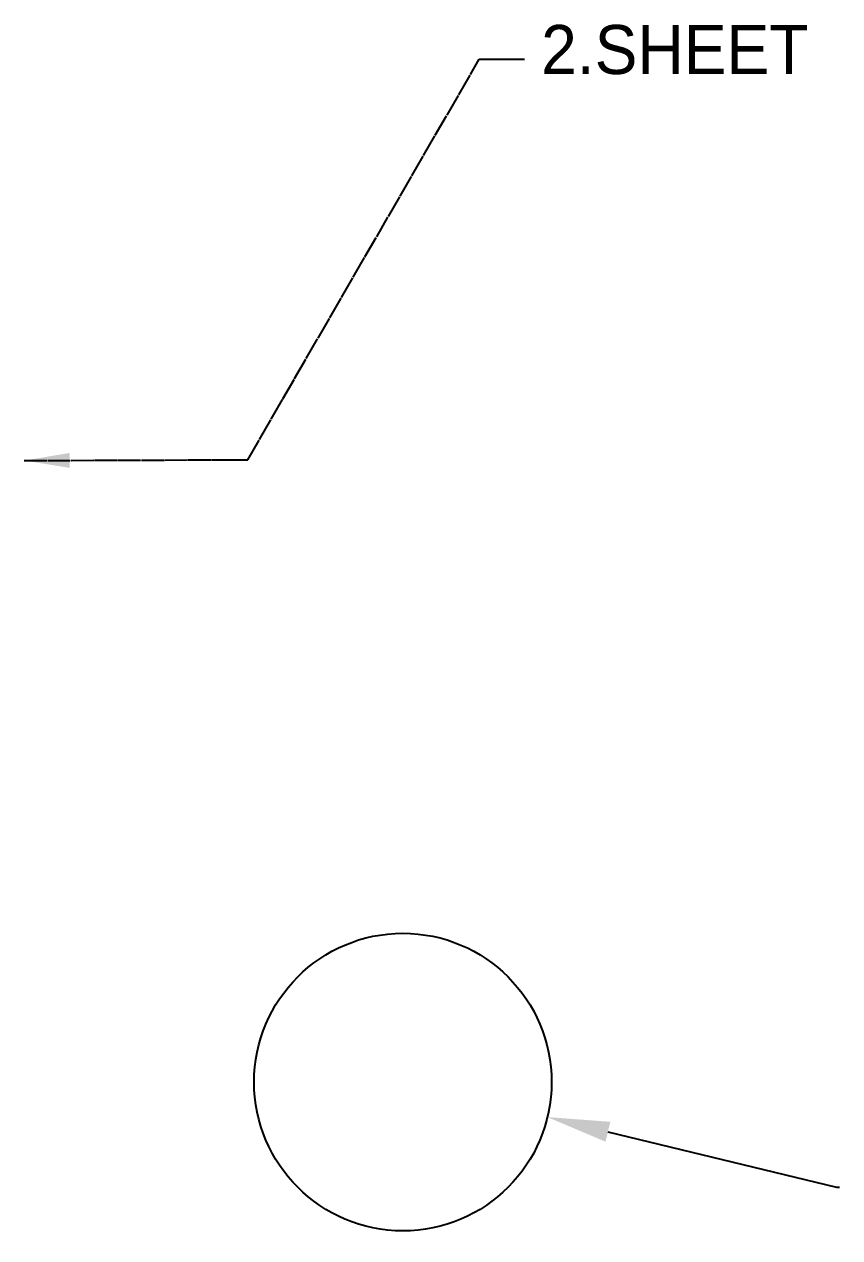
# Model space of a CAD drawing. Header units: millimetres. Extents: x 150937 to 394412, y 327166 to 584759.
# Drawn here: x 232648 to 234810, y 411762 to 414979 of the extents above; entities that cross this region are included whole.
import ezdxf
from ezdxf import colors
from ezdxf.entities.mleader import LeaderData, LeaderLine
from ezdxf.math import Vec2, Vec3

# ---------------------------------------------------------------- set-up
doc = ezdxf.new("R2010")
doc.units = ezdxf.units.MM
doc.linetypes.add('CEN', pattern=[62, 60, -1, 0, -1])
doc.layers.add('지시선', color=1, linetype='CEN', lineweight=20)
doc.layers.add('지시선문자', color=40, linetype='Continuous', lineweight=20)
doc.styles.add('ROMANS', font='romans.shx')
doc.styles.get("Standard").update_dxf_attribs({"font": 'arial.ttf'})
doc.styles.add('돋움', font='')
doc.styles.get('돋움').set_extended_font_data('Dotum')
doc.dimstyles.new('양쪽화살표지름', dxfattribs={"dimtxt": 3.5, "dimasz": 3.5, "dimexe": 2, "dimexo": 1.5, "dimgap": 0.8, "dimtad": 1, "dimdsep": 46, "dimtxsty": 'Standard', "dimcen": 0, "dimclrd": 1, "dimclre": 1, "dimclrt": 2, "dimazin": 2, "dimtfac": 1, "dimtmove": 0, "dimatfit": 1, "dimfxl": 0, "dimlwd": 25, "dimlwe": 25, "dimarcsym": 0})

# ---------------------------------------------------------------- blocks, each defined once
blk = doc.blocks.new('arrow_B')
blk.add_circle((0, 0), 394.4)
at = {"layer": '지시선문자'}
ml = blk.add_multileader_mtext('Standard', dxfattribs=at)
ml.set_content('B"', color=256, style='ROMANS')
ml.set_leader_properties(color=1)
ml.build(insert=Vec2(0, 0))
ml.multileader.update_dxf_attribs({"arrow_head_size": 165})
ctx = ml.context
ctx.base_point, ctx.char_height, ctx.arrow_head_size, ctx.landing_gap_size, ctx.plane_origin = Vec3(1158, -278.5), 165, 165, 3.3, Vec3(-813.1, 1867.3)
notes = []
notes.append((ctx, [(1, (1, 1, 0), (1150, -278.5), (1, 0), 8, [(0, [(383.3, -92.8)], 0, [])])]))
ctx.mtext.insert, ctx.mtext.flow_direction = Vec3(1161.3, -196), 5
for ctx, leaders in notes:
    for number, flags, end, landing, length, lines in leaders:
        leader = LeaderData()
        leader.index, (leader.has_last_leader_line, leader.has_dogleg_vector, leader.attachment_direction) = number, flags
        leader.last_leader_point, leader.dogleg_vector, leader.dogleg_length = Vec3(end), Vec3(landing), length
        for number, points, colour, breaks in lines:
            line = LeaderLine()
            line.index, line.vertices, line.color, line.breaks = number, Vec3.list(points), colors.encode_raw_color(colour), breaks
            leader.lines.append(line)
        ctx.leaders.append(leader)
blk = doc.blocks.new('지시선_sheet')
at = {"layer": '지시선문자', "insert": (1366.2, 1154.8), "char_height": 130, "width": 771.011, "attachment_point": 1, "style": '돋움'}
blk.add_mtext('{\\C256;2.SHEET}', dxfattribs=at)
at = {"layer": '지시선', "annotation_type": 0, "has_hookline": 1, "hookline_direction": 0, "text_width": 732.6}
blk.add_leader([(-4.3, 0.2), (588.1, 2.3), (1202.2, 1064.3), (1322.2, 1064.3)], dimstyle='양쪽화살표지름', override={"dimasz": 120, "dimgap": 0.8, "dimtad": 0}, dxfattribs=at)

msp = doc.modelspace()

# ---------------------------------------------------------------- block references
for name, p in [('지시선_sheet', (232652.151, 413821.87)), ('arrow_B', (233651.672, 412174.542))]:
    msp.add_blockref(name, p)

doc.saveas('drawing.dxf')
